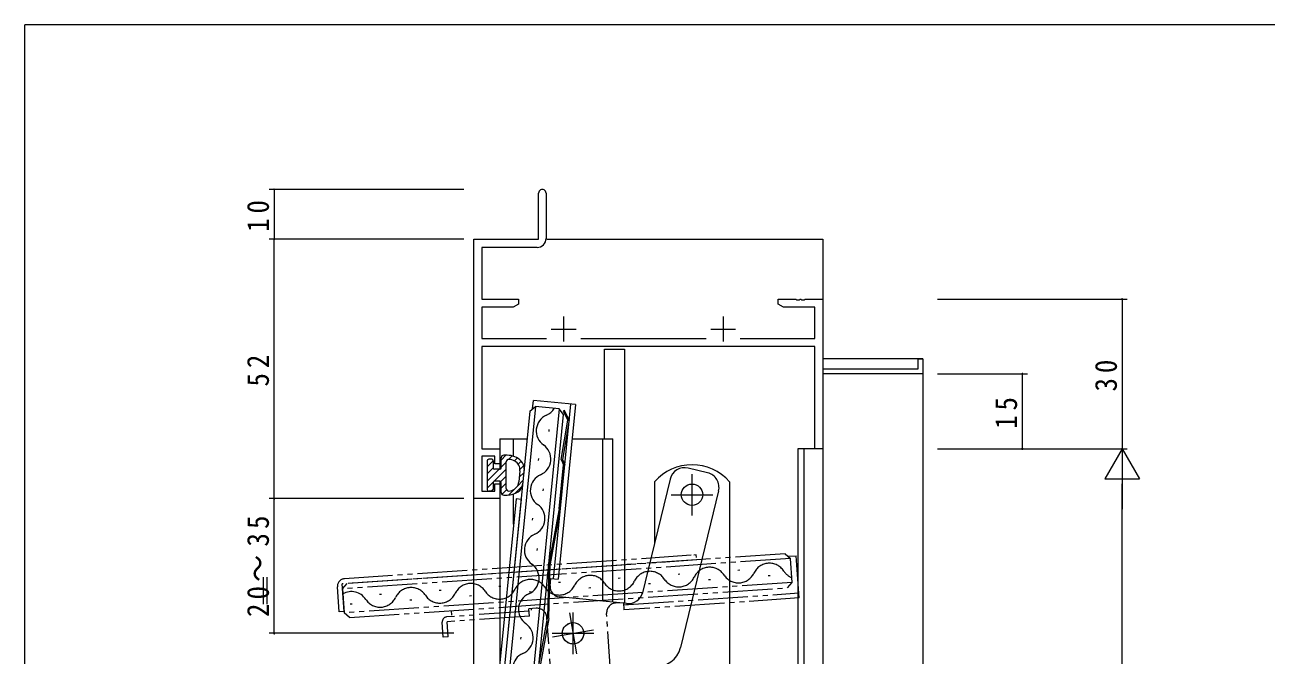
# Model space of a CAD drawing. Units: millimetres on the paper. Extents: x -397 to 397, y -282 to 282.
# Drawn here: x -393.9 to -145, y 152.9 to 279.3 of the extents above; entities that cross this region are included whole.
import ezdxf

# ---------------------------------------------------------------- set-up
doc = ezdxf.new("R2010")
doc.units = ezdxf.units.MM
doc.linetypes.add('USER2', pattern=[13, 10, -1, 1, -1])
doc.linetypes.add('USER3', pattern=[15, 10, -1, 1, -1, 1, -1])
for name, color, linetype, lineweight in [('0-1_YKK_ZWAK', 7, 'Continuous', 18), ('0-3_YKK_11', 7, 'Continuous', 18), ('0-4_YKK_12', 2, 'Continuous', 18), ('0-5_YKK_13', 4, 'Continuous', 18), ('0-6_YKK_D', 6, 'Continuous', 18)]:
    doc.layers.add(name, color=color, linetype=linetype, lineweight=lineweight)
doc.styles.add('ＭＳ ゴシック', font='')
doc.styles.get('ＭＳ ゴシック').set_extended_font_data('MS Gothic')

msp = doc.modelspace()

# ---------------------------------------------------------------- linework, layer by layer
at = {"layer": '0-1_YKK_ZWAK'}
for p in [(-393.908, -245.7), (376.092, 279.3)]:
    msp.add_line(p, (-393.908, 279.3), dxfattribs=at)
at = {"layer": '0-3_YKK_11'}
for p, q in [((-290.908, 236.3), (-290.908, 245.55)), ((-289.408, 245.55), (-289.408, 236.47)), ((-303.908, 236.3), (-290.908, 236.3)), ((-303.908, 184.3), (-303.908, 236.3)), ((-302.278, 234.67), (-302.278, 224.3)), ((-291.208, 234.67), (-302.278, 234.67)), ((-302.278, 224.3), (-294.908, 224.3)), ((-294.908, 224.3), (-294.908, 223.3)), ((-242.908, 224.3), (-239.366, 224.3)), ((-242.908, 223.3), (-242.908, 224.3)), ((-239.366, 224.3), (-239.183, 224.18)), ((-239.183, 224.18), (-238.633, 224.18)), ((-238.633, 224.18), (-238.45, 224.3)), ((-238.45, 224.3), (-238.366, 224.3)), ((-238.366, 224.3), (-238.183, 224.18)), ((-238.183, 224.18), (-237.633, 224.18)), ((-237.633, 224.18), (-237.45, 224.3)), ((-237.45, 224.3), (-233.908, 224.3)), ((-233.908, 224.3), (-233.908, 210.3)), ((-302.278, 222.67), (-302.278, 216.43)), ((-295.999, 222.67), (-302.278, 222.67)), ((-294.908, 223.3), (-295.999, 222.67)), ((-241.817, 222.67), (-242.908, 223.3)), ((-235.538, 222.67), (-241.817, 222.67)), ((-235.538, 216.43), (-235.538, 222.67)), ((-285.908, 220.8), (-285.908, 215.8)), ((-253.908, 220.8), (-253.908, 215.8)), ((-288.408, 218.3), (-283.408, 218.3)), ((-256.408, 218.3), (-251.408, 218.3)), ((-302.278, 216.43), (-289.345, 216.43)), ((-302.278, 214.8), (-302.278, 194.3)), ((-235.538, 214.8), (-302.278, 214.8)), ((-282.471, 216.43), (-257.345, 216.43)), ((-250.471, 216.43), (-235.538, 216.43)), ((-235.538, 194.3), (-235.538, 214.8)), ((-214.808, 212.3), (-213.908, 212.3)), ((-214.808, 210.3), (-214.808, 212.3)), ((-213.908, 212.3), (-213.908, 209.3)), ((-233.908, 210.3), (-214.808, 210.3)), ((-233.908, 209.3), (-233.908, 194.3)), ((-213.908, 209.3), (-233.908, 209.3)), ((-302.278, 194.3), (-298.708, 194.3)), ((-298.708, 194.3), (-298.708, 191.3)), ((-233.908, 194.3), (-235.538, 194.3)), ((-302.278, 192.8), (-302.278, 185.8)), ((-299.708, 192.8), (-302.278, 192.8)), ((-299.708, 191.3), (-299.708, 192.8)), ((-298.708, 191.3), (-299.708, 191.3)), ((-299.708, 187.3), (-298.708, 187.3)), ((-299.708, 185.8), (-299.708, 187.3)), ((-298.708, 187.3), (-298.708, 184.3)), ((-298.708, 184.3), (-303.908, 184.3)), ((-302.278, 185.8), (-299.708, 185.8))]:
    msp.add_line(p, q, dxfattribs=at)
for centre, radius, start, end in [((-290.158, 245.55), 0.75, 359.99999, 180.00001), ((-291.208, 236.47), 1.8, 270.00001, 359.99999)]:
    msp.add_arc(centre, radius, start, end, dxfattribs=at)
at = {"layer": '0-4_YKK_12'}
for p, q in [((-303.908, 20.799), (-303.908, 236.3)), ((-303.908, 236.3), (-291.208, 236.3)), ((-289.258, 236.3), (-233.908, 236.3)), ((-233.908, 236.3), (-233.908, 20.8)), ((-277.708, 214.3), (-273.708, 214.3)), ((-277.708, 196.3), (-277.708, 214.3)), ((-273.708, 214.3), (-273.708, 163.349)), ((-213.908, 212.3), (-233.908, 212.3)), ((-213.908, 212.3), (-213.908, 20.8)), ((-292.655, 201.87), (-301.334, 114.299)), ((-286.784, 202.293), (-295.661, 112.732)), ((-292.655, 201.87), (-291.561, 202.767)), ((-286.784, 202.293), (-291.561, 202.767)), ((-285.888, 201.199), (-286.784, 202.293)), ((-294.567, 113.629), (-285.888, 201.199)), ((-288.84, 198.176), (-288.88, 197.778)), ((-298.708, 196.3), (-298.708, 190.2)), ((-298.708, 196.3), (-293.207, 196.3)), ((-295.908, 192.783), (-295.908, 196.3)), ((-284.163, 196.3), (-276.008, 196.3)), ((-278.008, 163.74), (-278.008, 196.3)), ((-276.008, 163.542), (-276.008, 196.3)), ((-233.908, 194.3), (-238.908, 194.3)), ((-238.908, 194.3), (-238.908, 20.8)), ((-237.708, 194.3), (-237.708, 20.8)), ((-290.945, 192.355), (-290.984, 191.957)), ((-298.708, 187.8), (-298.708, 150.93)), ((-295.908, 179.179), (-295.908, 185.217)), ((-290.024, 186.234), (-290.063, 185.836)), ((-292.128, 180.413), (-292.168, 180.015)), ((-291.207, 174.293), (-291.247, 173.895)), ((-292.391, 162.351), (-292.43, 161.953)), ((-294.495, 156.53), (-294.535, 156.132))]:
    msp.add_line(p, q, dxfattribs=at)
at = {"layer": '0-4_YKK_12', "linetype": 'USER3'}
for p, q in [((-241.488, 173.214), (-329.286, 167.259)), ((-241.488, 173.214), (-240.422, 172.284)), ((-240.097, 167.495), (-240.422, 172.284)), ((-250.588, 169.951), (-250.987, 169.923)), ((-240.097, 167.495), (-329.891, 161.405)), ((-286.505, 167.515), (-286.904, 167.487)), ((-274.533, 168.327), (-274.932, 168.299)), ((-268.444, 167.216), (-268.843, 167.189)), ((-262.56, 169.139), (-262.959, 169.111)), ((-256.471, 168.028), (-256.87, 168.001)), ((-244.499, 168.84), (-244.898, 168.813)), ((-241.027, 166.429), (-240.097, 167.495)), ((-330.216, 166.194), (-329.891, 161.405)), ((-328.826, 160.475), (-241.027, 166.429)), ((-322.423, 165.079), (-322.822, 165.051)), ((-310.45, 165.891), (-310.849, 165.863)), ((-304.361, 164.78), (-304.76, 164.753)), ((-298.478, 166.703), (-298.877, 166.675)), ((-292.389, 165.592), (-292.788, 165.565)), ((-280.416, 166.404), (-280.815, 166.377)), ((-328.306, 163.156), (-328.705, 163.129)), ((-316.334, 163.968), (-316.733, 163.941)), ((-328.826, 160.475), (-329.891, 161.405))]:
    msp.add_line(p, q, dxfattribs=at)
at = {"layer": '0-4_YKK_12'}
msp.add_lwpolyline([(-291.561, 202.767), (-300.437, 113.205), (-301.334, 114.299)], dxfattribs=at)
at = {"layer": '0-4_YKK_12', "linetype": 'USER3'}
msp.add_lwpolyline([(-240.422, 172.284), (-330.216, 166.194), (-329.286, 167.259)], dxfattribs=at)
at = {"layer": '0-4_YKK_12'}
for centre, radius, start, end in [((-290.693, 204.188), 3.437, 293.53937, 328.46605), ((-287.949, 197.886), 3.436, 113.53064, 235.14936), ((-291.877, 192.246), 3.437, 293.53937, 55.14063), ((-289.132, 185.945), 3.436, 113.53064, 235.14936), ((-293.06, 180.305), 3.437, 293.53937, 55.14063), ((-290.316, 174.003), 3.436, 113.53064, 235.14936), ((-294.244, 168.363), 3.437, 293.53937, 55.14063), ((-291.499, 162.062), 3.436, 113.53064, 235.14936), ((-295.427, 156.422), 3.437, 293.53937, 55.14063), ((-292.683, 150.12), 3.436, 113.53064, 235.14936)]:
    msp.add_arc(centre, radius, start, end, dxfattribs=at)
at = {"layer": '0-4_YKK_12', "linetype": 'USER3'}
for centre, radius, start, end in [((-268.581, 166.289), 3.436, 33.07064, 154.68936), ((-256.609, 167.101), 3.436, 33.07064, 154.68936), ((-250.849, 170.852), 3.437, 213.07937, 334.68063), ((-244.636, 167.913), 3.436, 33.07064, 154.68936), ((-238.877, 171.664), 3.437, 213.07937, 248.00605), ((-304.499, 163.853), 3.436, 33.07064, 154.68936), ((-292.526, 164.665), 3.436, 33.07064, 154.68936), ((-286.767, 168.415), 3.437, 213.07937, 334.68063), ((-280.554, 165.477), 3.436, 33.07064, 154.68936), ((-274.794, 169.227), 3.437, 213.07937, 334.68063), ((-262.822, 170.04), 3.437, 213.07937, 334.68063), ((-328.444, 162.229), 3.436, 33.07064, 119.75631), ((-322.684, 165.979), 3.437, 213.07937, 334.68063), ((-316.471, 163.041), 3.436, 33.07064, 154.68936), ((-310.712, 166.791), 3.437, 213.07937, 334.68063), ((-298.739, 167.603), 3.437, 213.07937, 334.68063)]:
    msp.add_arc(centre, radius, start, end, dxfattribs=at)
at = {"layer": '0-5_YKK_13'}
for p, q in [((-292.108, 202.318), (-291.94, 204.01)), ((-283.482, 203.172), (-291.94, 204.01)), ((-287.948, 168.242), (-284.477, 203.27)), ((-283.482, 203.172), (-286.953, 168.143)), ((-285.73, 201.958), (-285.955, 201.849)), ((-285.955, 201.849), (-285.058, 200.013)), ((-284.798, 200.05), (-285.73, 201.958)), ((-286.397, 192.149), (-285.058, 200.013)), ((-284.792, 200.086), (-286.138, 192.18)), ((-301.208, 191.9), (-301.208, 186.1)), ((-301.208, 190.657), (-300.008, 191.857)), ((-300.308, 192.2), (-300.908, 192.2)), ((-300.008, 191.9), (-300.008, 190.5)), ((-298.408, 192.043), (-297.451, 193)), ((-298.408, 190.5), (-298.408, 192.5)), ((-298.408, 190.629), (-297.408, 191.629)), ((-297.208, 193), (-297.908, 193)), ((-297.408, 186.317), (-297.408, 191.683)), ((-296.856, 192.181), (-296.173, 192.864)), ((-295.766, 191.857), (-295.177, 192.446)), ((-294.945, 191.263), (-294.38, 191.829)), ((-286.397, 192.149), (-285.935, 191.09)), ((-286.138, 192.18), (-285.68, 191.13)), ((-301.208, 189.243), (-300.003, 190.447)), ((-301.208, 187.829), (-298.836, 190.2)), ((-299.869, 187.753), (-297.408, 190.214)), ((-298.708, 190.2), (-299.708, 190.2)), ((-294.649, 189.859), (-294.867, 187.655)), ((-294.773, 188.607), (-293.881, 189.499)), ((-294.641, 190.153), (-293.865, 190.929)), ((-293.809, 190.223), (-294.115, 187.134)), ((-286.812, 182.242), (-285.935, 191.09)), ((-286.568, 182.174), (-285.68, 191.13)), ((-257.028, 189.469), (-260.914, 190.414)), ((-301.208, 186.414), (-299.961, 187.661)), ((-300.008, 187.5), (-300.008, 186.1)), ((-298.708, 187.8), (-299.708, 187.8)), ((-298.496, 187.712), (-297.408, 188.8)), ((-298.408, 185.5), (-298.408, 187.5)), ((-298.408, 186.386), (-297.408, 187.386)), ((-295.649, 185.316), (-294.182, 186.784)), ((-295.143, 186.822), (-294.036, 187.929)), ((-264.538, 188.207), (-270.148, 165.123)), ((-267.652, 187.697), (-267.652, 175.395)), ((-252.652, 187.697), (-252.652, 20.8)), ((-295.405, 184.256), (-302.378, 113.9)), ((-300.308, 185.8), (-300.908, 185.8)), ((-300.408, 185.8), (-300.008, 186.2)), ((-298.247, 185.133), (-297.33, 186.049)), ((-297.908, 185), (-297.208, 185)), ((-296.958, 185.008), (-295.827, 186.138)), ((-294.41, 184.157), (-295.405, 184.256)), ((-254.821, 185.845), (-262.448, 154.464)), ((-294.41, 184.157), (-301.432, 113.304)), ((-286.812, 182.242), (-288.856, 171.246)), ((-286.566, 182.197), (-288.611, 171.2)), ((-288.856, 171.246), (-289.096, 160.317)), ((-288.846, 160.311), (-288.607, 171.24)), ((-273.257, 163.269), (-286.801, 164.611)), ((-290.91, 150.521), (-289.096, 160.317)), ((-288.85, 160.271), (-290.665, 150.476))]:
    msp.add_line(p, q, dxfattribs=at)
at = {"layer": '0-5_YKK_13', "linetype": 'USER2'}
for p, q in [((-260.152, 180.933), (-260.152, 189.233)), ((-264.302, 185.083), (-256.002, 185.083)), ((-284.008, 153.15), (-284.008, 161.45)), ((-288.158, 157.3), (-279.858, 157.3))]:
    msp.add_line(p, q, dxfattribs=at)
at = {"layer": '0-5_YKK_13', "linetype": 'USER3'}
for p, q in [((-259.247, 172.009), (-330.284, 167.191)), ((-260.312, 172.939), (-329.852, 168.223)), ((-259.314, 173.007), (-259.813, 172.973)), ((-259.281, 172.508), (-259.314, 173.007)), ((-240.955, 172.749), (-239.259, 172.864)), ((-238.684, 164.383), (-239.259, 172.864)), ((-329.911, 161.704), (-330.284, 167.191)), ((-330.909, 161.636), (-331.247, 166.625)), ((-273.871, 162.999), (-238.751, 165.381)), ((-238.684, 164.383), (-273.803, 162.001)), ((-308.308, 160.914), (-308.373, 161.862)), ((-291.364, 162.314), (-292.861, 162.212)), ((-292.759, 160.716), (-292.861, 162.212)), ((-329.911, 161.704), (-330.909, 161.636)), ((-292.827, 161.713), (-309.289, 160.597)), ((-292.759, 160.716), (-309.222, 159.599)), ((-309.019, 156.606), (-309.222, 159.599)), ((-287.861, 140.216), (-289.234, 160.454)), ((-284.696, 161.393), (-283.32, 153.207)), ((-276.34, 147.686), (-277.261, 161.266)), ((-288.101, 156.612), (-279.916, 157.988))]:
    msp.add_line(p, q, dxfattribs=at)
at = {"layer": '0-5_YKK_13'}
msp.add_lwpolyline([(-288.594, 166.799), (-288.446, 168.291), (-286.953, 168.143)], dxfattribs=at)
at = {"layer": '0-5_YKK_13', "linetype": 'USER3'}
for points in [[(-275.401, 163.396), (-273.904, 163.498), (-273.803, 162.001)], [(-309.019, 156.606), (-310.016, 156.538), (-310.219, 159.532)]]:
    msp.add_lwpolyline(points, dxfattribs=at)
at = {"layer": '0-5_YKK_13'}
for centre in [(-260.152, 185.083), (-284.008, 157.3)]:
    msp.add_circle(centre, 2.15, dxfattribs=at)
at = {"layer": '0-5_YKK_13', "linetype": 'USER3'}
msp.add_circle((-284.008, 157.3), 2.15, dxfattribs=at)
at = {"layer": '0-5_YKK_13'}
for centre, radius, start, end in [((-300.908, 191.9), 0.3, 90, 180), ((-300.308, 191.9), 0.3, 0, 90), ((-297.908, 192.5), 0.5, 90, 180), ((-296.908, 191.683), 0.5, 83.62063, 180.00016), ((-297.208, 189), 4, 45.21989, 90), ((-297.208, 189), 3.2, 61.70162, 83.62063), ((-296.639, 190.057), 2, 354.34, 61.70162), ((-295.799, 190.42), 2, 354.34, 45.21989), ((-299.708, 190.5), 0.3, 180, 270), ((-298.708, 190.5), 0.3, 270, 0), ((-260.152, 181.083), 10, 41.40962, 138.59038), ((-261.623, 187.498), 3, 76.34, 166.34), ((-257.736, 186.554), 3, 346.34, 76.34), ((-299.708, 187.5), 0.3, 90, 180), ((-298.708, 187.5), 0.3, 0, 90), ((-296.858, 187.852), 2, 286.97838, 354.34), ((-296.105, 187.332), 2, 303.46011, 354.34), ((-300.908, 186.1), 0.3, 180, 270), ((-300.308, 186.1), 0.3, 270, 0), ((-297.908, 185.5), 0.5, 180, 269.99825), ((-296.908, 186.317), 0.5, 180.00016, 276.3797), ((-297.208, 189), 4, 270, 303.46011), ((-297.208, 189), 3.2, 276.3797, 286.97838), ((-286.604, 166.601), 2, 174.34, 264.34), ((-272.961, 166.254), 3, 264.34, 346.34), ((-267.306, 155.645), 5, 264.34, 346.34)]:
    msp.add_arc(centre, radius, start, end, dxfattribs=at)
at = {"layer": '0-5_YKK_13', "linetype": 'USER3'}
for centre, radius, start, end in [((-329.751, 166.726), 1.5, 93.88, 183.88), ((-291.229, 160.318), 2, 3.88, 93.88), ((-275.266, 161.401), 2, 93.88, 183.88), ((-309.222, 159.599), 1, 93.88, 183.88)]:
    msp.add_arc(centre, radius, start, end, dxfattribs=at)
at = {"layer": '0-6_YKK_D'}
for p, q in [((-305.908, 246.3), (-344.908, 246.3)), ((-343.908, 246.3), (-343.908, 236.3)), ((-305.908, 236.3), (-344.908, 236.3)), ((-305.908, 236.3), (-344.908, 236.3)), ((-343.908, 184.3), (-343.908, 236.3)), ((-210.908, 224.3), (-172.908, 224.3)), ((-173.908, 224.3), (-173.908, 194.3)), ((-210.908, 209.3), (-192.914, 209.301)), ((-193.913, 194.301), (-193.914, 209.301)), ((-210.908, 194.301), (-192.913, 194.301)), ((-210.908, 194.3), (-172.908, 194.3)), ((-210.908, 194.3), (-172.908, 194.3)), ((-173.908, 194.3), (-177.408, 188.238)), ((-173.908, 194.3), (-173.908, 182.176)), ((-173.908, 194.3), (-170.408, 188.238)), ((-177.408, 188.238), (-170.408, 188.238)), ((-173.908, -148.7), (-173.908, 187.3)), ((-336.908, 184.3), (-344.908, 184.3)), ((-305.908, 184.3), (-344.908, 184.3)), ((-343.908, 157.3), (-343.908, 184.3)), ((-346.067, 163.134), (-346.067, 168.539)), ((-345.328, 163.134), (-345.328, 168.539)), ((-307.908, 157.3), (-344.908, 157.3))]:
    msp.add_line(p, q, dxfattribs=at)
for centre, start, end in [((-343.908, 246.3), 90, 270), ((-343.908, 246.3), 270, 90), ((-343.908, 236.3), 90, 270), ((-343.908, 236.3), 90, 270), ((-343.908, 236.3), 270, 90), ((-343.908, 236.3), 270, 90), ((-173.908, 224.3), 90, 270), ((-173.908, 224.3), 270, 90), ((-193.914, 209.301), 90.0017, 270.0017), ((-193.914, 209.301), 270.0017, 90.0017), ((-193.913, 194.301), 90.0017, 270.0017), ((-193.913, 194.301), 270.0017, 90.0017), ((-173.908, 194.3), 90, 270), ((-173.908, 194.3), 270, 90), ((-343.908, 184.3), 90, 270), ((-343.908, 184.3), 90, 270), ((-343.908, 184.3), 270, 90), ((-343.908, 184.3), 270, 90), ((-343.908, 157.3), 90, 270), ((-343.908, 157.3), 270, 90)]:
    msp.add_arc(centre, 0.106, start, end, dxfattribs=at)

# ---------------------------------------------------------------- texts
at = {"layer": '0-6_YKK_D', "color": 7, "char_height": 4.399, "attachment_point": 7, "style": 'ＭＳ ゴシック'}
for s, insert, rotation in [('\\T1.37;\\W0.9;10', (-344.908, 237.78), 90), ('\\T1.37;\\W0.9;52', (-344.908, 206.78), 90), ('\\T1.37;\\W0.9;30', (-174.908, 205.78), 90), ('\\T1.37;\\W0.9;15', (-194.913, 198.281), 90.002), ('\\T1.31;\\W0.9;20～35', (-344.908, 160.56), 90)]:
    msp.add_mtext(s, dxfattribs=dict(at, insert=insert, rotation=rotation))

doc.saveas('drawing.dxf')
